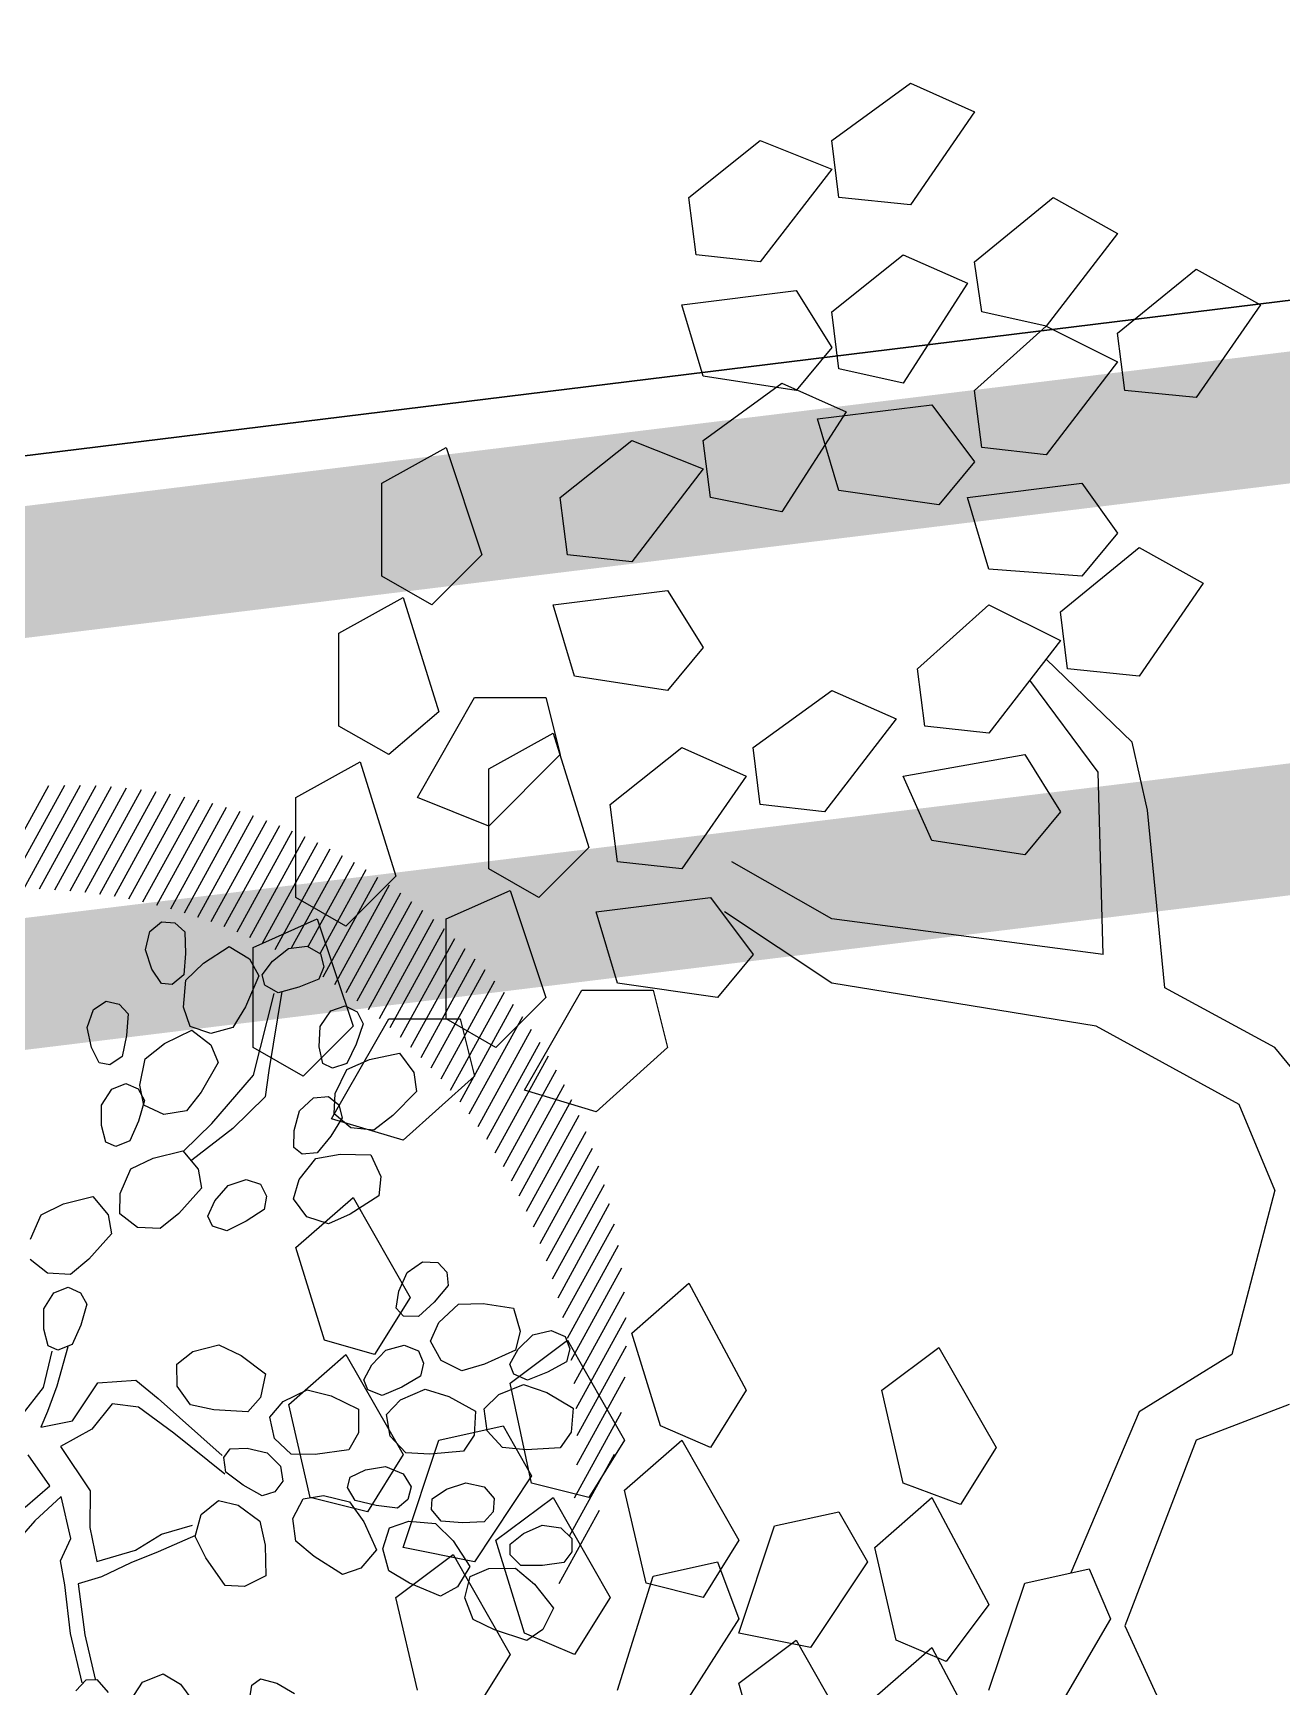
# Model space of a CAD drawing. Extents: x -809667 to 586099, y 3084146 to 3634412.
# Drawn here: x 381243.066 to 381244.734, y 3086097.853 to 3086100.063 of the extents above; entities that cross this region are included whole.
import ezdxf

# ---------------------------------------------------------------- set-up
doc = ezdxf.new("R2010")
doc.units = 0
doc.header["$LTSCALE"] = 0.5
doc.layers.get('0').update_dxf_attribs({"linetype": 'CONTINUOUS'})
for name, color, linetype in [('WIRE-照明', 1, 'CONTINUOUS'), ('WIRE-通讯', 4, 'CONTINUOUS'), ('乔木', 84, 'CONTINUOUS'), ('文字', 7, 'CONTINUOUS')]:
    doc.layers.add(name, color=color, linetype=linetype)

# ---------------------------------------------------------------- blocks, each defined once
blk = doc.blocks.new('幌伞枫')
at = {"layer": '乔木', "color": 0}
for p, q in [((-530.7, 995.3), (-449.9, 1054)), ((-449.9, 1054), (-383.9, 1024.6)), ((-383.9, 1024.6), (-449.9, 929.2)), ((-677.5, 936.5), (-604.1, 995.3)), ((-604.1, 995.3), (-530.7, 965.9)), ((-523.3, 936.5), (-530.7, 995.3)), ((-530.7, 965.9), (-604.1, 870.5)), ((-670.1, 877.8), (-677.5, 936.5)), ((-449.9, 929.2), (-523.3, 936.5)), ((-383.9, 870.5), (-303.1, 936.5)), ((-303.1, 936.5), (-237, 899.8)), ((-237, 899.8), (-310.4, 804.4)), ((-604.1, 870.5), (-670.1, 877.8)), ((-530.7, 819.1), (-457.3, 877.8)), ((-457.3, 877.8), (-391.2, 848.5)), ((-376.5, 819.1), (-383.9, 870.5)), ((-237, 797.1), (-156.3, 863.1)), ((-156.3, 863.1), (-90.2, 826.4)), ((-684.8, 826.4), (-567.4, 841.1)), ((-567.4, 841.1), (-530.7, 782.4)), ((-391.2, 848.5), (-457.3, 745.7)), ((-662.8, 753), (-684.8, 826.4)), ((-523.3, 760.4), (-530.7, 819.1)), ((-310.4, 804.4), (-376.5, 819.1)), ((-90.2, 826.4), (-156.3, 731)), ((-383.9, 738.4), (-310.4, 804.4)), ((-310.4, 804.4), (-237, 767.7)), ((-530.7, 782.4), (-567.4, 738.4)), ((-229.7, 738.4), (-237, 797.1)), ((-237, 767.7), (-310.4, 672.3)), ((-567.4, 738.4), (-662.8, 753)), ((-457.3, 745.7), (-523.3, 760.4)), ((-662.8, 687), (-582, 745.7)), ((-582, 745.7), (-516, 716.3)), ((-376.5, 679.6), (-383.9, 738.4)), ((-156.3, 731), (-229.7, 738.4)), ((-516, 716.3), (-582, 613.6)), ((-545.3, 709), (-427.9, 723.7)), ((-427.9, 723.7), (-383.9, 665)), ((-523.3, 635.6), (-545.3, 709)), ((-809.6, 628.2), (-736.2, 687)), ((-736.2, 687), (-662.8, 657.6)), ((-655.4, 628.2), (-662.8, 687)), ((-993.1, 642.9), (-927, 679.6)), ((-927, 679.6), (-890.3, 569.5)), ((-383.9, 665), (-420.6, 620.9)), ((-310.4, 672.3), (-376.5, 679.6)), ((-662.8, 657.6), (-736.2, 562.2)), ((-993.1, 547.5), (-993.1, 642.9)), ((-420.6, 620.9), (-523.3, 635.6)), ((-391.2, 628.2), (-273.7, 642.9)), ((-273.7, 642.9), (-237, 591.5)), ((-802.3, 569.5), (-809.6, 628.2)), ((-582, 613.6), (-655.4, 628.2)), ((-369.2, 554.8), (-391.2, 628.2)), ((-237, 591.5), (-273.7, 547.5)), ((-890.3, 569.5), (-941.7, 518.1)), ((-736.2, 562.2), (-802.3, 569.5)), ((-295.8, 510.8), (-215, 576.9)), ((-215, 576.9), (-149, 540.2)), ((-941.7, 518.1), (-993.1, 547.5)), ((-273.7, 547.5), (-369.2, 554.8)), ((-816.9, 518.1), (-699.5, 532.8)), ((-699.5, 532.8), (-662.8, 474.1)), ((-149, 540.2), (-215, 444.7)), ((-1037.1, 488.8), (-971.1, 525.5)), ((-971.1, 525.5), (-934.4, 408)), ((-794.9, 444.7), (-816.9, 518.1)), ((-442.6, 452.1), (-369.2, 518.1)), ((-369.2, 518.1), (-295.8, 481.4)), ((-288.4, 452.1), (-295.8, 510.8)), ((-1037.1, 393.4), (-1037.1, 488.8)), ((-295.8, 481.4), (-369.2, 386)), ((-662.8, 474.1), (-699.5, 430.1)), ((-221.9, 376.9), (-310.5, 462.2)), ((-699.5, 430.1), (-794.9, 444.7)), ((-435.2, 393.4), (-442.6, 452.1)), ((-215, 444.7), (-288.4, 452.1)), ((-611.4, 371.3), (-530.7, 430.1)), ((-530.7, 430.1), (-464.6, 400.7)), ((-256.9, 345.9), (-327.2, 440.6)), ((-934.4, 408), (-985.8, 364)), ((-956.4, 320), (-897.7, 422.7)), ((-897.7, 422.7), (-824.3, 422.7)), ((-824.3, 422.7), (-809.6, 364)), ((-985.8, 364), (-1037.1, 393.4)), ((-464.6, 400.7), (-538, 305.3)), ((-369.2, 386), (-435.2, 393.4)), ((-883, 349.3), (-816.9, 386)), ((-816.9, 386), (-780.2, 268.6)), ((-206.4, 307), (-221.9, 376.9)), ((-809.6, 364), (-883, 290.6)), ((-758.2, 312.6), (-684.8, 371.3)), ((-684.8, 371.3), (-618.7, 342)), ((-604.1, 312.6), (-611.4, 371.3)), ((-457.3, 342), (-332.5, 364)), ((-332.5, 364), (-295.8, 305.3)), ((-1081.2, 320), (-1015.1, 356.7)), ((-1015.1, 356.7), (-978.4, 239.2)), ((-883, 246.5), (-883, 349.3)), ((-618.7, 342), (-684.8, 246.5)), ((-427.9, 275.9), (-457.3, 342)), ((-251.7, 158.5), (-256.9, 345.9)), ((-1081.2, 217.2), (-1081.2, 320)), ((-883, 290.6), (-956.4, 320)), ((-750.9, 253.9), (-758.2, 312.6)), ((-538, 305.3), (-604.1, 312.6)), ((-188.4, 124.2), (-206.4, 307)), ((-295.8, 305.3), (-332.5, 261.2)), ((-332.5, 261.2), (-427.9, 275.9)), ((-780.2, 268.6), (-831.6, 217.2)), ((-978.4, 239.2), (-1029.8, 187.8)), ((-831.6, 217.2), (-883, 246.5)), ((-684.8, 246.5), (-750.9, 253.9)), ((-530.7, 195.2), (-633.4, 253.9)), ((-927, 195.2), (-861, 224.5)), ((-861, 224.5), (-824.3, 114.4)), ((-1029.8, 187.8), (-1081.2, 217.2)), ((-772.9, 202.5), (-655.4, 217.2)), ((-655.4, 217.2), (-611.4, 158.5)), ((-1125.2, 165.8), (-1059.2, 195.2)), ((-1059.2, 195.2), (-1022.5, 85.1)), ((-927, 92.4), (-927, 195.2)), ((-750.9, 129.1), (-772.9, 202.5)), ((-530.7, 129.1), (-640.8, 202.5)), ((-251.7, 158.5), (-530.7, 195.2)), ((-1125.2, 63), (-1125.2, 165.8)), ((-611.4, 158.5), (-648.1, 114.4)), ((-846.3, 19), (-787.6, 121.8)), ((-787.6, 121.8), (-714.2, 121.8)), ((-648.1, 114.4), (-750.9, 129.1)), ((-714.2, 121.8), (-699.5, 63)), ((-259.1, 85.1), (-530.7, 129.1)), ((-75.6, 63), (-188.4, 124.2)), ((-824.3, 114.4), (-875.7, 63)), ((-1022.5, 85.1), (-1073.9, 33.7)), ((-1044.5, -10.4), (-985.8, 92.4)), ((-985.8, 92.4), (-912.4, 92.4)), ((-875.7, 63), (-927, 92.4)), ((-912.4, 92.4), (-897.7, 33.7)), ((-112.3, 4.3), (-259.1, 85.1)), ((-1073.9, 33.7), (-1125.2, 63)), ((-699.5, 63), (-772.9, -3)), ((-9.5, -17.7), (-75.6, 63)), ((-897.7, 33.7), (-971.1, -32.4)), ((-772.9, -3), (-846.3, 19)), ((-75.6, -83.8), (-112.3, 4.3)), ((-971.1, -32.4), (-1044.5, -10.4)), ((-75.6, -83.8), (-119.6, -252.6)), ((-1081.2, -142.5), (-1022.5, -91.1)), ((-1022.5, -91.1), (-963.7, -193.9)), ((-1051.8, -237.9), (-1081.2, -142.5)), ((-736.2, -230.6), (-677.5, -179.2)), ((-677.5, -179.2), (-618.7, -289.3)), ((-963.7, -193.9), (-1000.4, -252.6)), ((-1000.4, -252.6), (-1051.8, -237.9)), ((-861, -282), (-802.3, -237.9)), ((-802.3, -237.9), (-743.5, -340.7)), ((-706.8, -326), (-736.2, -230.6)), ((-1088.5, -304), (-1029.8, -252.6)), ((-1029.8, -252.6), (-971.1, -355.4)), ((-479.3, -289.3), (-420.6, -245.3)), ((-420.6, -245.3), (-361.8, -348)), ((-119.6, -252.6), (-215, -311.3)), ((-839, -384.7), (-861, -282)), ((-1066.5, -399.4), (-1088.5, -304)), ((-618.7, -289.3), (-655.4, -348)), ((-457.3, -384.7), (-479.3, -289.3)), ((-60.9, -304), (-156.3, -340.7)), ((-215, -311.3), (-285.1, -477)), ((-934.4, -340.7), (-868.3, -326)), ((-868.3, -326), (-839, -377.4)), ((-655.4, -348), (-706.8, -326)), ((-971.1, -355.4), (-1007.8, -414.1)), ((-971.1, -450.8), (-934.4, -340.7)), ((-743.5, -340.7), (-780.2, -399.4)), ((-743.5, -392.1), (-684.8, -340.7)), ((-684.8, -340.7), (-626.1, -443.5)), ((-361.8, -348), (-398.5, -406.7)), ((-156.3, -340.7), (-229.7, -531.5)), ((-839, -377.4), (-897.7, -465.5)), ((-780.2, -399.4), (-839, -384.7)), ((-398.5, -406.7), (-457.3, -384.7)), ((-1007.8, -414.1), (-1066.5, -399.4)), ((-875.7, -443.5), (-816.9, -399.4)), ((-816.9, -399.4), (-758.2, -502.2)), ((-721.5, -487.5), (-743.5, -392.1)), ((-486.6, -450.8), (-427.9, -399.4)), ((-427.9, -399.4), (-369.2, -509.5)), ((-589.4, -428.8), (-523.3, -414.1)), ((-523.3, -414.1), (-494, -465.5)), ((-626.1, -538.9), (-589.4, -428.8)), ((-978.4, -502.2), (-919.7, -458.1)), ((-897.7, -465.5), (-971.1, -450.8)), ((-919.7, -458.1), (-861, -560.9)), ((-846.3, -538.9), (-875.7, -443.5)), ((-626.1, -443.5), (-662.8, -502.2)), ((-464.6, -546.2), (-486.6, -450.8)), ((-714.2, -480.2), (-648.1, -465.5)), ((-648.1, -465.5), (-626.1, -524.2)), ((-494, -465.5), (-552.7, -553.6)), ((-332.5, -487.5), (-266.4, -472.8)), ((-266.4, -472.8), (-244.4, -524.2)), ((-750.9, -597.6), (-714.2, -480.2)), ((-662.8, -502.2), (-721.5, -487.5)), ((-369.2, -597.6), (-332.5, -487.5)), ((-956.4, -597.6), (-978.4, -502.2)), ((-758.2, -502.2), (-794.9, -560.9)), ((-369.2, -509.5), (-413.2, -568.2)), ((-626.1, -524.2), (-677.5, -604.9)), ((-244.4, -524.2), (-295.8, -612.3)), ((-794.9, -560.9), (-846.3, -538.9)), ((-552.7, -553.6), (-626.1, -538.9)), ((-229.7, -531.5), (-185.7, -627)), ((-861, -560.9), (-897.7, -619.6)), ((-626.1, -590.3), (-567.4, -546.2)), ((-567.4, -546.2), (-508.6, -649)), ((-486.6, -604.9), (-427.9, -553.6)), ((-413.2, -568.2), (-464.6, -546.2)), ((-427.9, -553.6), (-369.2, -663.7)), ((-596.7, -693), (-626.1, -590.3))]:
    blk.add_line(p, q, dxfattribs=at)
blk = doc.blocks.new('紫薇')
at = {"color": 0}
for p, q in [((-70.5, 0.6), (-87.5, 27.2)), ((-228, 8), (-221, -3.8)), ((-222.8, 0.6), (-176.9, -1.8)), ((-56, -28.4), (-70.5, 0.6)), ((-56, 5.4), (-43.9, -21.1)), ((-223.4, -13.2), (-237.5, -19.5)), ((-221, -3.8), (-223.4, -13.2)), ((-181.7, -13.9), (-222.8, -11.5)), ((-135.8, -21.1), (-181.7, -13.9)), ((-176.9, -1.8), (-133.4, -9.1)), ((-133.4, -9.1), (-111.6, -11.5)), ((-111.6, -11.5), (-94.7, -26)), ((-43.9, -21.1), (-11.6, -10.3)), ((23.7, -13.9), (43.1, -40.5)), ((-135.8, -42.9), (-135.8, -21.1)), ((-94.7, -26), (-56, -28.4)), ((9.2, -28.4), (6.8, -57.4)), ((21.3, -38), (9.2, -28.4)), ((-250.7, -36.3), (-237.3, -51.9)), ((-131, -71.9), (-135.8, -42.9)), ((-121.3, -42.9), (-121.3, -79.1)), ((-89.9, -45.3), (-121.3, -42.9)), ((-12.5, -40.5), (-58.4, -55)), ((-5.3, -71.9), (-12.5, -40.5)), ((40.7, -52.5), (21.3, -38)), ((43.1, -40.5), (72.1, -57.4)), ((-237.3, -51.9), (-235.2, -71.8)), ((-58.4, -55), (-89.9, -45.3)), ((6.8, -57.4), (33.4, -88.8)), ((72.1, -71.9), (40.7, -52.5)), ((71.7, -62.6), (77.9, -55.2)), ((77.9, -55.2), (93.4, -55.6)), ((93.4, -55.6), (111, -60.9)), ((-235.2, -71.8), (-248.6, -84.4)), ((-128.5, -98.4), (-131, -71.9)), ((11.6, -96), (-5.3, -71.9)), ((72.9, -76.2), (71.7, -62.6)), ((111, -60.9), (122.4, -73.6)), ((122.4, -73.6), (123.6, -87.2)), ((134.2, -92.5), (141.1, -73)), ((141.1, -73), (157.2, -61.4)), ((174.8, -66.7), (193.3, -82.2)), ((-248.6, -84.4), (-271.3, -92.6)), ((-121.3, -79.1), (-114, -105.7)), ((33.4, -88.8), (26.1, -122.6)), ((87.7, -88.7), (72.9, -76.2)), ((104.1, -99.2), (87.7, -88.7)), ((123.6, -87.2), (115.8, -96.5)), ((193.3, -82.2), (197, -104.2)), ((-123.7, -134.7), (-128.5, -98.4)), ((2, -117.8), (11.6, -96)), ((115.8, -96.5), (104.1, -99.2)), ((142.8, -112.3), (134.2, -92.5)), ((197, -104.2), (196, -131.7)), ((-114, -105.7), (-114, -134.7)), ((-29.4, -141.9), (2, -117.8)), ((158.8, -138.4), (142.8, -112.3)), ((-145.5, -138.1), (-124.3, -134.2)), ((-124.3, -134.2), (-106.8, -145.2)), ((26.1, -122.6), (4.4, -137.1)), ((196, -131.7), (176.1, -140.3)), ((562.9, -196.8), (487.2, -121.1)), ((-279.9, -140), (-267.5, -145.8)), ((-267.5, -145.8), (-264.2, -154.9)), ((-180.2, -164.4), (-174.5, -147.9)), ((-174.5, -147.9), (-145.5, -138.1)), ((-106.8, -145.2), (-99, -163.5)), ((-77.8, -175.7), (-29.4, -141.9)), ((4.4, -137.1), (-60.9, -178.1)), ((176.1, -140.3), (158.8, -138.4)), ((555.2, -224.5), (479.8, -149.2)), ((559.2, -210.9), (483.7, -135.3)), ((-264.2, -154.9), (-272.2, -168.1)), ((-99, -163.5), (-108.1, -179.5)), ((-19.3, -182.6), (-9.2, -163.5)), ((-9.2, -163.5), (10.3, -156.7)), ((10.3, -156.7), (29.5, -162)), ((29.5, -162), (36.3, -179.1)), ((151.1, -181.9), (158, -162.4)), ((158, -162.4), (174.1, -150.7)), ((174.1, -150.7), (191.7, -156)), ((191.7, -156), (210.2, -171.6)), ((233.6, -164.1), (239.8, -156.7)), ((234.8, -177.7), (233.6, -164.1)), ((239.8, -156.7), (255.3, -157)), ((255.3, -157), (272.9, -162.3)), ((272.9, -162.3), (284.3, -175.1)), ((550.9, -237.9), (475.7, -162.7)), ((-272.2, -168.1), (-285.6, -180.7)), ((-176.3, -185.6), (-180.2, -164.4)), ((-92, -188.9), (-76.6, -177.2)), ((-76.6, -177.2), (-63.1, -179.1)), ((-63.1, -179.1), (-57.2, -186.8)), ((210.2, -171.6), (213.9, -193.6)), ((249.6, -190.1), (234.8, -177.7)), ((284.3, -175.1), (285.5, -188.7)), ((305.8, -179.5), (310.3, -170.9)), ((310.3, -170.9), (325.4, -168)), ((325.4, -168), (343.8, -169.4)), ((343.8, -169.4), (357.7, -179.4)), ((546.3, -250.9), (471.2, -175.9)), ((-149.6, -192.7), (-176.3, -185.6)), ((-127.4, -194.1), (-149.6, -192.7)), ((-108.1, -179.5), (-127.4, -194.1)), ((-106, -202.5), (-92, -188.9)), ((-57.2, -186.8), (-61, -201.8)), ((-29.7, -211.3), (-19.3, -182.6)), ((36.3, -179.1), (35.7, -203.3)), ((159.7, -201.7), (151.1, -181.9)), ((213.9, -193.6), (212.9, -221.1)), ((266, -200.7), (249.6, -190.1)), ((285.5, -188.7), (277.8, -197.9)), ((309.8, -192.5), (305.8, -179.5)), ((327, -201.5), (309.8, -192.5)), ((361.7, -192.5), (356.1, -203.1)), ((357.7, -179.4), (361.7, -192.5)), ((541.3, -263.7), (466.4, -188.8)), ((-105.9, -214.5), (-106, -202.5)), ((-61, -201.8), (-70.2, -217.7)), ((35.7, -203.3), (20.8, -219.9)), ((175.7, -227.8), (159.7, -201.7)), ((249, -213.9), (262.3, -199)), ((262.3, -199), (280.6, -200.5)), ((277.8, -197.9), (266, -200.7)), ((280.6, -200.5), (302, -211.7)), ((345.2, -208.3), (327, -201.5)), ((356.1, -203.1), (345.2, -208.3)), ((536.1, -276.2), (461.3, -201.4)), ((-171.8, -232.2), (-153.8, -220.2)), ((-153.8, -220.2), (-133.4, -223.6)), ((-133.4, -223.6), (-119.1, -237.5)), ((-98.6, -224.2), (-105.9, -214.5)), ((-70.2, -217.7), (-85.1, -226)), ((-20.4, -226.1), (-29.7, -211.3)), ((20.8, -219.9), (-1.3, -236.2)), ((212.9, -221.1), (193, -229.7)), ((212.3, -221.6), (229.2, -253)), ((246.4, -234.4), (249, -213.9)), ((302, -211.7), (310.3, -232.4)), ((530.6, -288.4), (456, -213.7)), ((-194.7, -252.4), (-171.8, -232.2)), ((-119.1, -237.5), (-121.3, -255.7)), ((-85.1, -226), (-98.6, -224.2)), ((-83.6, -259.1), (-77.4, -238.3)), ((-77.4, -238.3), (-59.6, -227.8)), ((-59.6, -227.8), (-39.8, -229.2)), ((-39.8, -229.2), (-29.7, -244.6)), ((-1.3, -236.2), (-20.4, -226.1)), ((132.4, -239), (140.2, -227.8)), ((140.2, -227.8), (149.8, -226.1)), ((149.8, -226.1), (161.4, -236.3)), ((161.4, -236.3), (171.4, -251.7)), ((193, -229.7), (175.7, -227.8)), ((219.5, -269.9), (202.6, -226.4)), ((259.1, -251.9), (246.4, -234.4)), ((310.3, -232.4), (315.1, -259.5)), ((518.9, -312), (444.5, -237.6)), ((524.9, -300.3), (450.4, -225.8)), ((-193.6, -269.8), (-194.7, -252.4)), ((-29.7, -244.6), (-25.5, -268.4)), ((135.8, -258), (132.4, -239)), ((171.4, -251.7), (172, -268.8)), ((229.2, -253), (260.6, -301.3)), ((280.3, -274), (259.1, -251.9)), ((359.6, -253.8), (363.1, -244.8)), ((363.1, -244.8), (377.9, -240.2)), ((377.9, -240.2), (396.3, -239.5)), ((396.3, -239.5), (411.2, -247.9)), ((411.2, -247.9), (416.7, -260.4)), ((512.6, -323.4), (438.4, -249.1)), ((-121.3, -255.7), (-133.4, -276.7)), ((-88.1, -289.3), (-83.6, -259.1)), ((-25.5, -268.4), (-36.8, -287.6)), ((141.5, -276.6), (135.8, -258)), ((315.1, -259.5), (297.6, -272.1)), ((307.4, -275), (318.8, -258.8)), ((318.8, -258.8), (337.2, -258.1)), ((337.2, -258.1), (359.8, -266.8)), ((365.2, -266.3), (359.6, -253.8)), ((359.8, -266.8), (370.3, -286.5)), ((383.2, -273.3), (365.2, -266.3)), ((416.7, -260.4), (412.3, -271.7)), ((506.1, -334.6), (432, -260.4)), ((-181.7, -287.9), (-193.6, -269.8)), ((-133.4, -276.7), (-154.4, -284.1)), ((-143.4, -298.8), (-133.7, -282.1)), ((-133.7, -282.1), (-120.5, -278.5)), ((-120.5, -278.5), (-112.1, -283.4)), ((-112.1, -283.4), (-109.8, -298.7)), ((152.3, -282.1), (141.5, -276.6)), ((164.2, -280), (152.3, -282.1)), ((172, -268.8), (164.2, -280)), ((238.9, -306.2), (219.5, -269.9)), ((297.6, -272.1), (280.3, -274)), ((307.1, -295.7), (307.4, -275)), ((402.1, -278.1), (383.2, -273.3)), ((412.3, -271.7), (402.1, -278.1)), ((492.4, -356.2), (418.5, -282.2)), ((499.4, -345.5), (425.3, -271.4)), ((-218.9, -308.1), (-203, -293.5)), ((-203, -293.5), (-182.4, -293.6)), ((-182.4, -293.6), (-166, -304.9)), ((-154.4, -284.1), (-181.7, -287.9)), ((-76, -301.9), (-88.1, -289.3)), ((-36.8, -287.6), (-55.3, -308.1)), ((321.7, -311.7), (307.1, -295.7)), ((370.3, -286.5), (378.2, -312.8)), ((485.2, -366.6), (411.4, -292.8)), ((-238.2, -331.8), (-218.9, -308.1)), ((-166, -304.9), (-165.2, -323.3)), ((-151, -316.8), (-143.4, -298.8)), ((-109.8, -298.7), (-112, -316.9)), ((-55.3, -308.1), (-76, -301.9)), ((112.7, -328.7), (124.5, -311.7)), ((124.5, -311.7), (143.2, -304.7)), ((143.2, -304.7), (158.7, -314.5)), ((260.6, -315.8), (238.9, -306.2)), ((260.6, -301.3), (325.9, -340)), ((345.2, -331.1), (321.7, -311.7)), ((378.2, -312.8), (362.2, -327.4)), ((470, -386.9), (396.5, -313.3)), ((477.7, -376.9), (404, -303.2)), ((-165.2, -323.3), (-173.8, -345.9)), ((-146.2, -327.9), (-151, -316.8)), ((-135.8, -333.9), (-146.2, -327.9)), ((-112, -316.9), (-122.6, -330.4)), ((-49.5, -331.8), (-41, -321)), ((-41, -321), (-31.4, -319.9)), ((-31.4, -319.9), (-20.4, -330.7)), ((158.7, -314.5), (172.5, -334.4)), ((177.2, -337), (179.7, -323.6)), ((179.7, -323.6), (187.6, -318.1)), ((187.6, -318.1), (202.4, -322.5)), ((202.4, -322.5), (218, -332.3)), ((325.9, -347.2), (260.6, -315.8)), ((362.2, -327.4), (345.2, -331.1)), ((462.1, -396.6), (388.7, -323.1)), ((-234.3, -348.8), (-238.2, -331.8)), ((-122.6, -330.4), (-135.8, -333.9)), ((-112.3, -358.3), (-105.1, -337.9)), ((-105.1, -337.9), (-86.8, -328.4)), ((-86.8, -328.4), (-67, -330.8)), ((-67, -330.8), (-57.8, -346.8)), ((-47.1, -351), (-49.5, -331.8)), ((-20.4, -330.7), (-11.2, -346.6)), ((115.8, -350.1), (112.7, -328.7)), ((172.5, -334.4), (170.2, -356.6)), ((188.2, -352.9), (177.2, -337)), ((218, -332.3), (225.6, -347.6)), ((325.7, -343.5), (335.6, -334)), ((335.6, -334), (345.2, -334.3)), ((345.2, -334.3), (354.6, -346.6)), ((445.7, -415.5), (372.4, -342.2)), ((454, -406.2), (380.6, -332.8)), ((-281, -370), (-266.4, -354)), ((-266.4, -354), (-245.8, -352.3)), ((-245.8, -352.3), (-228.6, -362.3)), ((-219.7, -364.7), (-234.3, -348.8)), ((-193.4, -356.6), (-219.7, -364.7)), ((-173.8, -345.9), (-193.4, -356.6)), ((-180.1, -369.4), (-173.3, -351.3)), ((-173.3, -351.3), (-160.8, -345.7)), ((-160.8, -345.7), (-151.8, -349.1)), ((-151.8, -349.1), (-147, -363.8)), ((-57.8, -346.8), (-54.8, -370.8)), ((-42.4, -369.9), (-47.1, -351)), ((-11.2, -346.6), (-11.5, -363.7)), ((124.3, -379.4), (115.8, -350.1)), ((170.2, -356.6), (161.9, -382.8)), ((201.2, -367.5), (188.2, -352.9)), ((225.6, -347.6), (223.2, -361.1)), ((325.2, -362.8), (325.7, -343.5)), ((354.6, -346.6), (361.4, -363.7)), ((437.1, -424.6), (363.9, -351.5)), ((-298.2, -395.2), (-281, -370)), ((-228.6, -362.3), (-226.2, -380.5)), ((-184.7, -388.3), (-180.1, -369.4)), ((-147, -363.8), (-146.3, -382.2)), ((-118.4, -388.2), (-112.3, -358.3)), ((-54.8, -370.8), (-67.2, -389.3)), ((-31.9, -375.9), (-42.4, -369.9)), ((-11.5, -363.7), (-19.9, -374.5)), ((9.7, -383.3), (14, -370.3)), ((14, -370.3), (22.7, -366)), ((22.7, -366), (36.7, -372.6)), ((36.7, -372.6), (50.8, -384.5)), ((182.5, -391.6), (190.2, -372.4)), ((190.2, -372.4), (206.8, -361.4)), ((213.2, -367.9), (201.2, -367.5)), ((206.8, -361.4), (224.2, -367.4)), ((223.2, -361.1), (213.2, -367.9)), ((224.2, -367.4), (242, -383.7)), ((246.6, -371.5), (253.1, -364.4)), ((247.2, -385.2), (246.6, -371.5)), ((253.1, -364.4), (268.5, -365.4)), ((268.5, -365.4), (285.9, -371.4)), ((285.9, -371.4), (296.8, -384.6)), ((327.1, -382.2), (325.2, -362.8)), ((361.4, -363.7), (358.6, -380.5)), ((428.3, -433.5), (361, -366.2)), ((-226.2, -380.5), (-232.9, -403.8)), ((-146.3, -382.2), (-154.5, -397.2)), ((-34, -391.9), (-14.6, -387.6)), ((-19.9, -374.5), (-31.9, -375.9)), ((-14.6, -387.6), (-0.5, -399.5)), ((18.3, -400.6), (9.7, -383.3)), ((50.8, -384.5), (56.1, -400.7)), ((140.5, -385.9), (124.3, -379.4)), ((161.9, -382.8), (140.5, -385.9)), ((242, -383.7), (244.8, -405.8)), ((261.5, -398.2), (247.2, -385.2)), ((296.8, -384.6), (297.4, -398.2)), ((336.6, -389.7), (327.1, -382.2)), ((400.6, -458.8), (327.9, -386.1)), ((358.6, -380.5), (348.7, -390)), ((419.3, -442.2), (358.1, -381)), ((-292.9, -411.8), (-298.2, -395.2)), ((-231.9, -409.1), (-219.9, -402.4)), ((-219.9, -402.4), (-210.6, -405.1)), ((-178.3, -398.5), (-184.7, -388.3)), ((-167, -402.8), (-178.3, -398.5)), ((-154.5, -397.2), (-167, -402.8)), ((-107.1, -401.5), (-118.4, -388.2)), ((-86.7, -408.7), (-107.1, -401.5)), ((-67.2, -389.3), (-86.7, -408.7)), ((-48.1, -407), (-34, -391.9)), ((-0.5, -399.5), (10.2, -421.1)), ((29.1, -416.8), (18.3, -400.6)), ((56.1, -400.7), (51.8, -413.7)), ((190.3, -411.7), (182.5, -391.6)), ((277.4, -409.4), (261.5, -398.2)), ((297.4, -398.2), (289.3, -407.2)), ((381, -474.6), (308.5, -402.1)), ((390.9, -466.8), (318.3, -394.2)), ((348.7, -390), (336.6, -389.7)), ((410, -450.6), (349, -389.6)), ((-277, -426.4), (-292.9, -411.8)), ((-251.4, -416.1), (-277, -426.4)), ((-232.9, -403.8), (-251.4, -416.1)), ((-237.1, -427.7), (-231.9, -409.1)), ((-210.6, -405.1), (-204.6, -419.3)), ((-125, -422.8), (-106.5, -413.8)), ((-106.5, -413.8), (-86.8, -416.9)), ((-86.8, -416.9), (-78, -433.1)), ((-48.1, -428.6), (-48.1, -407)), ((41, -419), (29.1, -416.8)), ((51.8, -413.7), (41, -419)), ((205.2, -438.4), (190.3, -411.7)), ((244.8, -405.8), (242.6, -433.3)), ((289.3, -407.2), (277.4, -409.4)), ((360.5, -489.4), (288.2, -417.2)), ((370.9, -482.1), (298.5, -409.7)), ((-240.1, -447), (-237.1, -427.7)), ((-204.6, -419.3), (-202.3, -437.6)), ((-132.9, -443), (-125, -422.8)), ((-43.8, -458.8), (-48.1, -428.6)), ((10.2, -421.1), (4.8, -442.7)), ((339.1, -503.4), (267, -431.3)), ((349.9, -496.5), (277.7, -424.4)), ((-204, -490.6), (-257.4, -437.3)), ((-232.8, -456.6), (-240.1, -447)), ((-202.3, -437.6), (-209.3, -453.2)), ((-139.8, -472.8), (-132.9, -443)), ((-78, -433.1), (-75.8, -457.1)), ((4.8, -442.7), (-7.1, -467.6)), ((222.4, -441), (205.2, -438.4)), ((242.6, -433.3), (222.4, -441)), ((316.7, -516.3), (244.9, -444.5)), ((328, -510), (256.1, -438)), ((-221.2, -459.9), (-232.8, -456.6)), ((-209.3, -453.2), (-221.2, -459.9)), ((-159.1, -517.9), (-218.6, -458.4)), ((-75.8, -457.1), (-88.6, -475.3)), ((-72.9, -461.7), (-64.2, -451.2)), ((-71.1, -481), (-72.9, -461.7)), ((-64.2, -451.2), (-54.6, -450.3)), ((-54.6, -450.3), (-43.8, -461.4)), ((-28.7, -467.5), (-43.8, -458.8)), ((-43.8, -461.4), (-35.1, -477.6)), ((281.2, -533.9), (209.8, -462.5)), ((293.3, -528.3), (221.7, -456.7)), ((305.1, -522.4), (233.4, -450.8)), ((-124.5, -534.7), (-187, -472.3)), ((-128.9, -486.3), (-139.8, -472.8)), ((-88.6, -475.3), (-108.7, -494.2)), ((-35.1, -477.6), (-35.9, -494.7)), ((-7.1, -467.6), (-28.7, -467.5)), ((256.2, -544.2), (185, -473.1)), ((268.8, -539.2), (197.5, -467.9)), ((-94.9, -546.7), (-158.9, -482.7)), ((-68.3, -555.6), (-133.5, -490.4)), ((-108.7, -494.2), (-128.9, -486.3)), ((-66.9, -500), (-71.1, -481)), ((202.6, -561.4), (132.1, -490.8)), ((216.5, -557.6), (145.8, -486.9)), ((230, -553.4), (159.2, -482.6)), ((243.3, -549), (172.3, -478)), ((-43.8, -562.4), (-109.9, -496.4)), ((-21, -567.5), (-87.7, -500.8)), ((-56.6, -506.3), (-66.9, -500)), ((0.5, -571.4), (-66.8, -504.1)), ((-44.6, -505.2), (-56.6, -506.3)), ((20.9, -574.1), (-46.8, -506.4)), ((-35.9, -494.7), (-44.6, -505.2)), ((111.3, -576.2), (42, -506.8)), ((127.6, -574.8), (58.1, -505.2)), ((143.5, -572.9), (73.7, -503.1)), ((158.8, -570.6), (88.8, -500.6)), ((173.8, -567.9), (103.6, -497.7)), ((188.4, -564.8), (118, -494.5)), ((40.4, -576), (-27.7, -507.8)), ((59.1, -577), (-9.4, -508.5)), ((77.1, -577.3), (8.3, -508.5)), ((94.5, -577), (25.4, -507.9))]:
    blk.add_line(p, q, dxfattribs=at)
blk = doc.blocks.new('23424')
at = {"layer": '文字', "color": 8, "linetype": 'Continuous'}
blk.add_line((381964.589, 3087624.2402), (381995.3569, 3087628.0229), dxfattribs=at)
at = {"layer": '文字', "color": 8, "linetype": 'Continuous', "flags": 128}
blk.add_lwpolyline([(382040.1822, 3087637.3164), (382006.6697, 3087629.4832, -0.026829), (382005.4027, 3087629.2579), (381966.6892, 3087624.4984)], format="xyb", dxfattribs=at)
at = {"layer": '文字', "color": 8, "linetype": 'Continuous'}
for points, knots in [([(381986.4483, 3087619.9554), (381988.3865, 3087619.7135), (381991.7687, 3087619.2914), (381994.8579, 3087625.6564), (382003.6127, 3087622.2507), (382006.0653, 3087627.1731), (382006.9586, 3087629.5507)], [0, 0, 0, 0, 5.241038, 9.145639, 17.995635, 24.640422, 24.640422, 24.640422, 24.640422]), ([(381986.5226, 3087620.5507), (381986.8222, 3087620.5134), (381987.119, 3087620.4763), (381987.9943, 3087620.3794), (381988.558, 3087620.3339), (381989.4779, 3087620.3422), (381989.8513, 3087620.3751), (381990.5351, 3087620.5189), (381990.8436, 3087620.6302), (381991.2821, 3087620.8845), (381991.4328, 3087620.9968), (381991.7405, 3087621.2751), (381991.894, 3087621.4381), (381992.3515, 3087621.9684), (381992.6559, 3087622.3805), (381993.1984, 3087623.026), (381993.4149, 3087623.2652), (381993.85, 3087623.6601), (381994.0629, 3087623.8229), (381994.5082, 3087624.0954), (381994.7406, 3087624.208), (381995.6701, 3087624.569), (381996.4083, 3087624.6717), (381997.898, 3087624.7383), (381998.6529, 3087624.7014), (382000.1153, 3087624.6362), (382000.8228, 3087624.6081), (382001.8397, 3087624.6701), (382002.1935, 3087624.7166), (382002.8768, 3087624.8848), (382003.1917, 3087625.0164), (382003.7855, 3087625.3836), (382004.0611, 3087625.6168), (382004.8178, 3087626.4333), (382005.2532, 3087627.1438), (382005.8598, 3087628.4119), (382006.0617, 3087628.8933), (382006.2564, 3087629.3943)], [0, 0, 0, 0, 0.809904, 0.809904, 2.429711, 2.429711, 3.66837, 3.66837, 4.926642, 4.926642, 5.673722, 5.673722, 6.420801, 6.420801, 7.887995, 7.887995, 8.767827, 8.767827, 9.468061, 9.468061, 10.168296, 10.168296, 12.19742, 12.19742, 14.226544, 14.226544, 16.255668, 16.255668, 17.461197, 17.461197, 18.836307, 18.836307, 20.211417, 20.211417, 22.844117, 22.844117, 24.28999, 24.28999, 24.28999, 24.28999]), ([(382001.5171, 3087624.4016), (382000.5059, 3087625.1175), (381996.737, 3087627.7859), (381991.5337, 3087625.1122), (381987.8924, 3087622.695), (381987.3092, 3087622.3167)], [0, 0, 0, 0, 3.569995, 13.305729, 15.183835, 15.183835, 15.183835, 15.183835]), ([(382001.8638, 3087624.8913), (382001.6262, 3087625.0595), (382001.3864, 3087625.2293), (382000.6569, 3087625.7298), (382000.1579, 3087626.0518), (381999.294, 3087626.4979), (381998.9423, 3087626.652), (381998.2137, 3087626.8889), (381997.8437, 3087626.9696), (381996.5278, 3087627.1355), (381995.5709, 3087627.0382), (381993.6729, 3087626.5609), (381992.7291, 3087626.1811), (381990.8669, 3087625.2628), (381989.9483, 3087624.7237), (381988.2965, 3087623.6852), (381987.56, 3087623.1929), (381986.8401, 3087622.728)], [0, 0, 0, 0, 0.838582, 0.838582, 2.515746, 2.515746, 3.607863, 3.607863, 4.699979, 4.699979, 7.466248, 7.466248, 10.232516, 10.232516, 12.998785, 12.998785, 15.338185, 15.338185, 15.338185, 15.338185])]:
    blk.add_open_spline(points, degree=3, knots=knots, dxfattribs=at)
at = {"layer": '文字', "color": 8, "linetype": 'Continuous', "xscale": 0.0013, "yscale": 0.0013, "zscale": 0.0013}
blk.add_blockref('幌伞枫', (381990.4804, 3087626.3335), dxfattribs=at)
blk.add_blockref('幌伞枫', (381990.4804, 3087626.3335), dxfattribs=at)
at = {"layer": '文字', "color": 8, "linetype": 'Continuous', "xscale": 0.00148055020779717, "yscale": 0.00148055020779717, "zscale": 0.00148055020779717, "rotation": 106.2585742029955}
blk.add_blockref('紫薇', (381988.6978, 3087625.8832), dxfattribs=at)

msp = doc.modelspace()

# ---------------------------------------------------------------- linework, layer by layer
at = {"layer": 'WIRE-照明', "linetype": 'Continuous', "const_width": 0.175}
msp.add_lwpolyline([(381236.3866, 3086097.9772), (381260.469, 3086100.9225)], dxfattribs=at)
at = {"layer": 'WIRE-通讯', "linetype": 'Continuous', "const_width": 0.175}
msp.add_lwpolyline([(381213.3339, 3086095.7083), (381251.4916, 3086100.3749)], dxfattribs=at)

# ---------------------------------------------------------------- block references
at = {"layer": '文字', "color": 8, "linetype": 'Continuous'}
msp.add_blockref('23424', (-745.6581, -1527.7076), dxfattribs=at)

doc.saveas('drawing.dxf')
